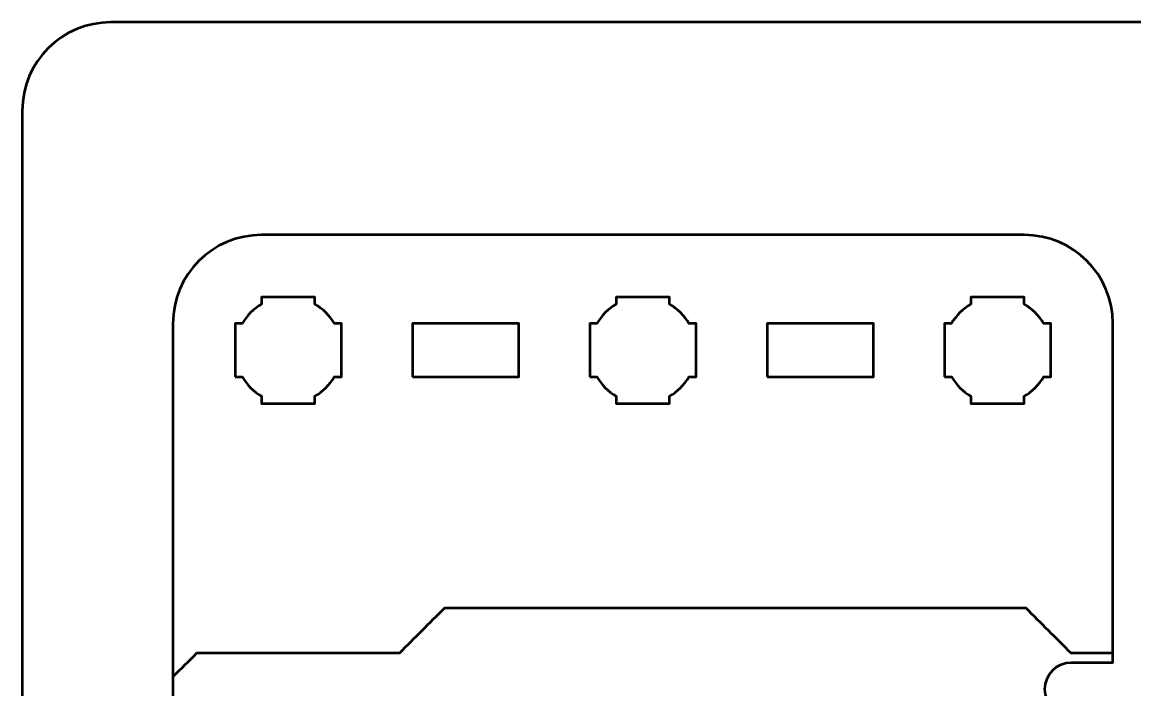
# Model space of a CAD drawing. Header units: centimetres. Extents: x -21 to 0, y -29.7 to 0.
# Drawn here: x -21 to -14.73, y -3.77 to 0 of the extents above; entities that cross this region are included whole.
import ezdxf

# ---------------------------------------------------------------- set-up
doc = ezdxf.new("R2010")
doc.units = ezdxf.units.CM
doc.header["$MEASUREMENT"] = 0
doc.layers.add('Layer 1', color=7, linetype='Continuous')

msp = doc.modelspace()

# ---------------------------------------------------------------- linework, layer by layer
at = {"layer": 'Layer 1', "color": 22, "lineweight": 53}
msp.add_open_spline([(-21.00003, -29.19995), (-21.00003, -29.19995), (-21.00003, -0.49992), (-21.00003, -0.49992), (-21.00003, -0.49992), (-21.00003, -0.22295), (-20.77694, 0.00004), (-20.49994, 0.00004), (-20.49994, 0.00004), (-20.49994, 0.00004), (-0.50008, 0.00004), (-0.50008, 0.00004), (-0.50008, 0.00004), (-0.22294, 0.00004), (0.00002, -0.22295), (0.00002, -0.49992), (0.00002, -0.49992), (0.00002, -0.49992), (0.00002, -29.19995), (0.00002, -29.19995), (0.00002, -29.19995), (0.00002, -29.47695), (-0.22294, -29.70004), (-0.50008, -29.70004), (-0.50008, -29.70004), (-0.50008, -29.70004), (-20.49994, -29.70004), (-20.49994, -29.70004), (-20.49994, -29.70004), (-20.77694, -29.70004), (-21.00003, -29.47695), (-21.00003, -29.19995)], degree=3, knots=[0, 0, 0, 0, 0.125, 0.125, 0.125, 0.125, 0.25, 0.25, 0.25, 0.25, 0.375, 0.375, 0.375, 0.375, 0.5, 0.5, 0.5, 0.5, 0.625, 0.625, 0.625, 0.625, 0.75, 0.75, 0.75, 0.75, 0.875, 0.875, 0.875, 0.875, 1, 1, 1, 1], dxfattribs=at)
at = {"layer": 'Layer 1', "color": 114, "lineweight": 53}
msp.add_open_spline([(-20.15002, -13.99995), (-20.15002, -13.99995), (-20.15002, -12.1), (-20.15002, -12.1), (-20.15002, -12.1), (-20.15002, -12.1), (-19.9125, -12.1), (-19.9125, -12.1), (-19.9125, -12.1), (-19.82967, -12.1), (-19.7625, -12.03283), (-19.7625, -11.95), (-19.7625, -11.95), (-19.7625, -11.86717), (-19.82967, -11.8), (-19.9125, -11.8), (-19.9125, -11.8), (-19.9125, -11.8), (-20.15002, -11.8), (-20.15002, -11.8), (-20.15002, -11.8), (-20.15002, -11.8), (-20.15002, -4.6), (-20.15002, -4.6), (-20.15002, -4.6), (-20.15002, -4.6), (-19.9125, -4.6), (-19.9125, -4.6), (-19.9125, -4.6), (-19.82967, -4.6), (-19.7625, -4.53283), (-19.7625, -4.45), (-19.7625, -4.45), (-19.7625, -4.36717), (-19.82967, -4.3), (-19.9125, -4.3), (-19.9125, -4.3), (-19.9125, -4.3), (-20.15002, -4.3), (-20.15002, -4.3), (-20.15002, -4.3), (-20.15002, -4.3), (-20.15002, -1.70005), (-20.15002, -1.70005), (-20.15002, -1.70005), (-20.15002, -1.42305), (-19.92693, -1.19995), (-19.64993, -1.19995), (-19.64993, -1.19995), (-19.64993, -1.19995), (-15.35007, -1.19995), (-15.35007, -1.19995), (-15.35007, -1.19995), (-15.07293, -1.19995), (-14.84997, -1.42305), (-14.84997, -1.70005), (-14.84997, -1.70005), (-14.84997, -1.70005), (-14.84997, -3.6115), (-14.84997, -3.6115), (-14.84997, -3.6115), (-14.84997, -3.6115), (-15.083, -3.6115), (-15.083, -3.6115), (-15.083, -3.6115), (-15.16583, -3.6115), (-15.233, -3.67867), (-15.233, -3.7615), (-15.233, -3.7615), (-15.233, -3.84433), (-15.16583, -3.9115), (-15.083, -3.9115), (-15.083, -3.9115), (-15.083, -3.9115), (-14.84997, -3.9115), (-14.84997, -3.9115), (-14.84997, -3.9115), (-14.84997, -3.9115), (-14.84997, -11.9115), (-14.84997, -11.9115), (-14.84997, -11.9115), (-14.84997, -11.9115), (-15.083, -11.9115), (-15.083, -11.9115), (-15.083, -11.9115), (-15.16583, -11.9115), (-15.233, -11.97867), (-15.233, -12.0615), (-15.233, -12.0615), (-15.233, -12.14433), (-15.16583, -12.2115), (-15.083, -12.2115), (-15.083, -12.2115), (-15.083, -12.2115), (-14.84997, -12.2115), (-14.84997, -12.2115), (-14.84997, -12.2115), (-14.84997, -12.2115), (-14.84997, -13.99995), (-14.84997, -13.99995), (-14.84997, -13.99995), (-14.84997, -14.27695), (-15.07293, -14.50005), (-15.35007, -14.50005), (-15.35007, -14.50005), (-15.35007, -14.50005), (-19.64993, -14.50005), (-19.64993, -14.50005), (-19.64993, -14.50005), (-19.92693, -14.50005), (-20.15002, -14.27695), (-20.15002, -13.99995)], degree=3, knots=[0, 0, 0, 0, 0.0357143, 0.0357143, 0.0357143, 0.0357143, 0.0714286, 0.0714286, 0.0714286, 0.0714286, 0.1071429, 0.1071429, 0.1071429, 0.1071429, 0.1428571, 0.1428571, 0.1428571, 0.1428571, 0.1785714, 0.1785714, 0.1785714, 0.1785714, 0.2142857, 0.2142857, 0.2142857, 0.2142857, 0.25, 0.25, 0.25, 0.25, 0.2857143, 0.2857143, 0.2857143, 0.2857143, 0.3214286, 0.3214286, 0.3214286, 0.3214286, 0.3571429, 0.3571429, 0.3571429, 0.3571429, 0.3928571, 0.3928571, 0.3928571, 0.3928571, 0.4285714, 0.4285714, 0.4285714, 0.4285714, 0.4642857, 0.4642857, 0.4642857, 0.4642857, 0.5, 0.5, 0.5, 0.5, 0.5357143, 0.5357143, 0.5357143, 0.5357143, 0.5714286, 0.5714286, 0.5714286, 0.5714286, 0.6071429, 0.6071429, 0.6071429, 0.6071429, 0.6428571, 0.6428571, 0.6428571, 0.6428571, 0.6785714, 0.6785714, 0.6785714, 0.6785714, 0.7142857, 0.7142857, 0.7142857, 0.7142857, 0.75, 0.75, 0.75, 0.75, 0.7857143, 0.7857143, 0.7857143, 0.7857143, 0.8214286, 0.8214286, 0.8214286, 0.8214286, 0.8571429, 0.8571429, 0.8571429, 0.8571429, 0.8928571, 0.8928571, 0.8928571, 0.8928571, 0.9285714, 0.9285714, 0.9285714, 0.9285714, 0.9642857, 0.9642857, 0.9642857, 0.9642857, 1, 1, 1, 1], dxfattribs=at)
at = {"layer": 'Layer 1', "color": 250, "lineweight": 53}
for points, knots in [([(-19.79998, -2.00005), (-19.79998, -2.00005), (-19.79998, -1.85153), (-19.79998, -1.85153), (-19.79998, -1.85153), (-19.79998, -1.85153), (-19.8, -1.84998), (-19.8, -1.84998), (-19.8, -1.84998), (-19.8, -1.84998), (-19.79998, -1.84843), (-19.79998, -1.84843), (-19.79998, -1.84843), (-19.79998, -1.84843), (-19.79998, -1.70005), (-19.79998, -1.70005), (-19.79998, -1.70005), (-19.79998, -1.70005), (-19.75988, -1.70005), (-19.75988, -1.70005), (-19.75988, -1.70005), (-19.73353, -1.65449), (-19.69554, -1.6165), (-19.64998, -1.59014), (-19.64998, -1.59014), (-19.64998, -1.59014), (-19.64998, -1.55005), (-19.64998, -1.55005), (-19.64998, -1.55005), (-19.64998, -1.55005), (-19.5063, -1.55005), (-19.5063, -1.55005), (-19.5063, -1.55005), (-19.5063, -1.55005), (-19.49999, -1.54998), (-19.49999, -1.54998), (-19.49999, -1.54998), (-19.49999, -1.54998), (-19.49368, -1.55005), (-19.49368, -1.55005), (-19.49368, -1.55005), (-19.49368, -1.55005), (-19.34998, -1.55005), (-19.34998, -1.55005), (-19.34998, -1.55005), (-19.34998, -1.55005), (-19.34998, -1.59013), (-19.34998, -1.59013), (-19.34998, -1.59013), (-19.30441, -1.61649), (-19.26643, -1.65448), (-19.24009, -1.70005), (-19.24009, -1.70005), (-19.24009, -1.70005), (-19.19997, -1.70005), (-19.19997, -1.70005), (-19.19997, -1.70005), (-19.19997, -1.70005), (-19.19997, -2.00005), (-19.19997, -2.00005), (-19.19997, -2.00005), (-19.19997, -2.00005), (-19.24014, -2.00005), (-19.24014, -2.00005), (-19.24014, -2.00005), (-19.26648, -2.04558), (-19.30445, -2.08353), (-19.34998, -2.10986), (-19.34998, -2.10986), (-19.34998, -2.10986), (-19.34998, -2.15006), (-19.34998, -2.15006), (-19.34998, -2.15006), (-19.34998, -2.15006), (-19.64998, -2.15006), (-19.64998, -2.15006), (-19.64998, -2.15006), (-19.64998, -2.15006), (-19.64998, -2.10985), (-19.64998, -2.10985), (-19.64998, -2.10985), (-19.69551, -2.08352), (-19.73348, -2.04558), (-19.75983, -2.00005), (-19.75983, -2.00005), (-19.75983, -2.00005), (-19.79998, -2.00005), (-19.79998, -2.00005)], [0, 0, 0, 0, 0.0454545, 0.0454545, 0.0454545, 0.0454545, 0.0909091, 0.0909091, 0.0909091, 0.0909091, 0.1363636, 0.1363636, 0.1363636, 0.1363636, 0.1818182, 0.1818182, 0.1818182, 0.1818182, 0.2272727, 0.2272727, 0.2272727, 0.2272727, 0.2727273, 0.2727273, 0.2727273, 0.2727273, 0.3181818, 0.3181818, 0.3181818, 0.3181818, 0.3636364, 0.3636364, 0.3636364, 0.3636364, 0.4090909, 0.4090909, 0.4090909, 0.4090909, 0.4545455, 0.4545455, 0.4545455, 0.4545455, 0.5, 0.5, 0.5, 0.5, 0.5454545, 0.5454545, 0.5454545, 0.5454545, 0.5909091, 0.5909091, 0.5909091, 0.5909091, 0.6363636, 0.6363636, 0.6363636, 0.6363636, 0.6818182, 0.6818182, 0.6818182, 0.6818182, 0.7272727, 0.7272727, 0.7272727, 0.7272727, 0.7727273, 0.7727273, 0.7727273, 0.7727273, 0.8181818, 0.8181818, 0.8181818, 0.8181818, 0.8636364, 0.8636364, 0.8636364, 0.8636364, 0.9090909, 0.9090909, 0.9090909, 0.9090909, 0.9545455, 0.9545455, 0.9545455, 0.9545455, 1, 1, 1, 1]), ([(-17.79998, -2.00005), (-17.79998, -2.00005), (-17.79998, -1.85153), (-17.79998, -1.85153), (-17.79998, -1.85153), (-17.79998, -1.85153), (-17.8, -1.84998), (-17.8, -1.84998), (-17.8, -1.84998), (-17.8, -1.84998), (-17.79998, -1.84843), (-17.79998, -1.84843), (-17.79998, -1.84843), (-17.79998, -1.84843), (-17.79998, -1.70005), (-17.79998, -1.70005), (-17.79998, -1.70005), (-17.79998, -1.70005), (-17.75988, -1.70005), (-17.75988, -1.70005), (-17.75988, -1.70005), (-17.73353, -1.65449), (-17.69554, -1.6165), (-17.64998, -1.59014), (-17.64998, -1.59014), (-17.64998, -1.59014), (-17.64998, -1.55005), (-17.64998, -1.55005), (-17.64998, -1.55005), (-17.64998, -1.55005), (-17.5063, -1.55005), (-17.5063, -1.55005), (-17.5063, -1.55005), (-17.5063, -1.55005), (-17.49999, -1.54998), (-17.49999, -1.54998), (-17.49999, -1.54998), (-17.49999, -1.54998), (-17.49368, -1.55005), (-17.49368, -1.55005), (-17.49368, -1.55005), (-17.49368, -1.55005), (-17.34998, -1.55005), (-17.34998, -1.55005), (-17.34998, -1.55005), (-17.34998, -1.55005), (-17.34998, -1.59013), (-17.34998, -1.59013), (-17.34998, -1.59013), (-17.30441, -1.61649), (-17.26643, -1.65448), (-17.24009, -1.70005), (-17.24009, -1.70005), (-17.24009, -1.70005), (-17.19997, -1.70005), (-17.19997, -1.70005), (-17.19997, -1.70005), (-17.19997, -1.70005), (-17.19997, -2.00005), (-17.19997, -2.00005), (-17.19997, -2.00005), (-17.19997, -2.00005), (-17.24014, -2.00005), (-17.24014, -2.00005), (-17.24014, -2.00005), (-17.26648, -2.04558), (-17.30445, -2.08353), (-17.34998, -2.10986), (-17.34998, -2.10986), (-17.34998, -2.10986), (-17.34998, -2.15006), (-17.34998, -2.15006), (-17.34998, -2.15006), (-17.34998, -2.15006), (-17.64998, -2.15006), (-17.64998, -2.15006), (-17.64998, -2.15006), (-17.64998, -2.15006), (-17.64998, -2.10985), (-17.64998, -2.10985), (-17.64998, -2.10985), (-17.69551, -2.08352), (-17.73348, -2.04558), (-17.75983, -2.00005), (-17.75983, -2.00005), (-17.75983, -2.00005), (-17.79998, -2.00005), (-17.79998, -2.00005)], [0, 0, 0, 0, 0.0454545, 0.0454545, 0.0454545, 0.0454545, 0.0909091, 0.0909091, 0.0909091, 0.0909091, 0.1363636, 0.1363636, 0.1363636, 0.1363636, 0.1818182, 0.1818182, 0.1818182, 0.1818182, 0.2272727, 0.2272727, 0.2272727, 0.2272727, 0.2727273, 0.2727273, 0.2727273, 0.2727273, 0.3181818, 0.3181818, 0.3181818, 0.3181818, 0.3636364, 0.3636364, 0.3636364, 0.3636364, 0.4090909, 0.4090909, 0.4090909, 0.4090909, 0.4545455, 0.4545455, 0.4545455, 0.4545455, 0.5, 0.5, 0.5, 0.5, 0.5454545, 0.5454545, 0.5454545, 0.5454545, 0.5909091, 0.5909091, 0.5909091, 0.5909091, 0.6363636, 0.6363636, 0.6363636, 0.6363636, 0.6818182, 0.6818182, 0.6818182, 0.6818182, 0.7272727, 0.7272727, 0.7272727, 0.7272727, 0.7727273, 0.7727273, 0.7727273, 0.7727273, 0.8181818, 0.8181818, 0.8181818, 0.8181818, 0.8636364, 0.8636364, 0.8636364, 0.8636364, 0.9090909, 0.9090909, 0.9090909, 0.9090909, 0.9545455, 0.9545455, 0.9545455, 0.9545455, 1, 1, 1, 1]), ([(-15.79998, -2.00005), (-15.79998, -2.00005), (-15.79998, -1.85153), (-15.79998, -1.85153), (-15.79998, -1.85153), (-15.79998, -1.85153), (-15.8, -1.84998), (-15.8, -1.84998), (-15.8, -1.84998), (-15.8, -1.84998), (-15.79998, -1.84843), (-15.79998, -1.84843), (-15.79998, -1.84843), (-15.79998, -1.84843), (-15.79998, -1.70005), (-15.79998, -1.70005), (-15.79998, -1.70005), (-15.79998, -1.70005), (-15.75988, -1.70005), (-15.75988, -1.70005), (-15.75988, -1.70005), (-15.73353, -1.65449), (-15.69554, -1.6165), (-15.64998, -1.59014), (-15.64998, -1.59014), (-15.64998, -1.59014), (-15.64998, -1.55005), (-15.64998, -1.55005), (-15.64998, -1.55005), (-15.64998, -1.55005), (-15.5063, -1.55005), (-15.5063, -1.55005), (-15.5063, -1.55005), (-15.5063, -1.55005), (-15.49999, -1.54998), (-15.49999, -1.54998), (-15.49999, -1.54998), (-15.49999, -1.54998), (-15.49368, -1.55005), (-15.49368, -1.55005), (-15.49368, -1.55005), (-15.49368, -1.55005), (-15.34998, -1.55005), (-15.34998, -1.55005), (-15.34998, -1.55005), (-15.34998, -1.55005), (-15.34998, -1.59013), (-15.34998, -1.59013), (-15.34998, -1.59013), (-15.30441, -1.61649), (-15.26643, -1.65448), (-15.24009, -1.70005), (-15.24009, -1.70005), (-15.24009, -1.70005), (-15.19997, -1.70005), (-15.19997, -1.70005), (-15.19997, -1.70005), (-15.19997, -1.70005), (-15.19997, -2.00005), (-15.19997, -2.00005), (-15.19997, -2.00005), (-15.19997, -2.00005), (-15.24014, -2.00005), (-15.24014, -2.00005), (-15.24014, -2.00005), (-15.26648, -2.04558), (-15.30445, -2.08353), (-15.34998, -2.10986), (-15.34998, -2.10986), (-15.34998, -2.10986), (-15.34998, -2.15006), (-15.34998, -2.15006), (-15.34998, -2.15006), (-15.34998, -2.15006), (-15.64998, -2.15006), (-15.64998, -2.15006), (-15.64998, -2.15006), (-15.64998, -2.15006), (-15.64998, -2.10985), (-15.64998, -2.10985), (-15.64998, -2.10985), (-15.69551, -2.08352), (-15.73348, -2.04558), (-15.75983, -2.00005), (-15.75983, -2.00005), (-15.75983, -2.00005), (-15.79998, -2.00005), (-15.79998, -2.00005)], [0, 0, 0, 0, 0.0454545, 0.0454545, 0.0454545, 0.0454545, 0.0909091, 0.0909091, 0.0909091, 0.0909091, 0.1363636, 0.1363636, 0.1363636, 0.1363636, 0.1818182, 0.1818182, 0.1818182, 0.1818182, 0.2272727, 0.2272727, 0.2272727, 0.2272727, 0.2727273, 0.2727273, 0.2727273, 0.2727273, 0.3181818, 0.3181818, 0.3181818, 0.3181818, 0.3636364, 0.3636364, 0.3636364, 0.3636364, 0.4090909, 0.4090909, 0.4090909, 0.4090909, 0.4545455, 0.4545455, 0.4545455, 0.4545455, 0.5, 0.5, 0.5, 0.5, 0.5454545, 0.5454545, 0.5454545, 0.5454545, 0.5909091, 0.5909091, 0.5909091, 0.5909091, 0.6363636, 0.6363636, 0.6363636, 0.6363636, 0.6818182, 0.6818182, 0.6818182, 0.6818182, 0.7272727, 0.7272727, 0.7272727, 0.7272727, 0.7727273, 0.7727273, 0.7727273, 0.7727273, 0.8181818, 0.8181818, 0.8181818, 0.8181818, 0.8636364, 0.8636364, 0.8636364, 0.8636364, 0.9090909, 0.9090909, 0.9090909, 0.9090909, 0.9545455, 0.9545455, 0.9545455, 0.9545455, 1, 1, 1, 1]), ([(-18.79998, -2.00005), (-18.79998, -2.00005), (-18.79998, -1.70005), (-18.79998, -1.70005), (-18.79998, -1.70005), (-18.79998, -1.70005), (-18.19997, -1.70005), (-18.19997, -1.70005), (-18.19997, -1.70005), (-18.19997, -1.70005), (-18.19997, -2.00005), (-18.19997, -2.00005), (-18.19997, -2.00005), (-18.19997, -2.00005), (-18.79998, -2.00005), (-18.79998, -2.00005)], [0, 0, 0, 0, 0.25, 0.25, 0.25, 0.25, 0.5, 0.5, 0.5, 0.5, 0.75, 0.75, 0.75, 0.75, 1, 1, 1, 1]), ([(-16.80001, -2.00005), (-16.80001, -2.00005), (-16.80001, -1.70005), (-16.80001, -1.70005), (-16.80001, -1.70005), (-16.80001, -1.70005), (-16.20001, -1.70005), (-16.20001, -1.70005), (-16.20001, -1.70005), (-16.20001, -1.70005), (-16.20001, -2.00005), (-16.20001, -2.00005), (-16.20001, -2.00005), (-16.20001, -2.00005), (-16.80001, -2.00005), (-16.80001, -2.00005)], [0, 0, 0, 0, 0.25, 0.25, 0.25, 0.25, 0.5, 0.5, 0.5, 0.5, 0.75, 0.75, 0.75, 0.75, 1, 1, 1, 1])]:
    msp.add_open_spline(points, degree=3, knots=knots, dxfattribs=at)
at = {"layer": 'Layer 1', "color": 30, "lineweight": 53}
msp.add_open_spline([(-20.15002, -3.69292), (-20.09922, -3.64212), (-20.0654, -3.6083), (-20.0146, -3.5575), (-20.0146, -3.5575), (-19.6336, -3.5575), (-19.2526, -3.5575), (-18.8716, -3.5575), (-18.8716, -3.5575), (-18.78778, -3.47368), (-18.70396, -3.38986), (-18.6176, -3.3035), (-18.6176, -3.3035), (-17.5254, -3.3035), (-16.4332, -3.3035), (-15.341, -3.3035), (-15.341, -3.3035), (-15.25718, -3.38732), (-15.17336, -3.47114), (-15.087, -3.5575), (-15.087, -3.5575), (-15.00318, -3.5575), (-14.93633, -3.5575), (-14.84997, -3.5575)], degree=3, knots=[0, 0, 0, 0, 0.1666667, 0.1666667, 0.1666667, 0.1666667, 0.3333333, 0.3333333, 0.3333333, 0.3333333, 0.5, 0.5, 0.5, 0.5, 0.6666667, 0.6666667, 0.6666667, 0.6666667, 0.8333333, 0.8333333, 0.8333333, 0.8333333, 1, 1, 1, 1], dxfattribs=at)

doc.saveas('drawing.dxf')
